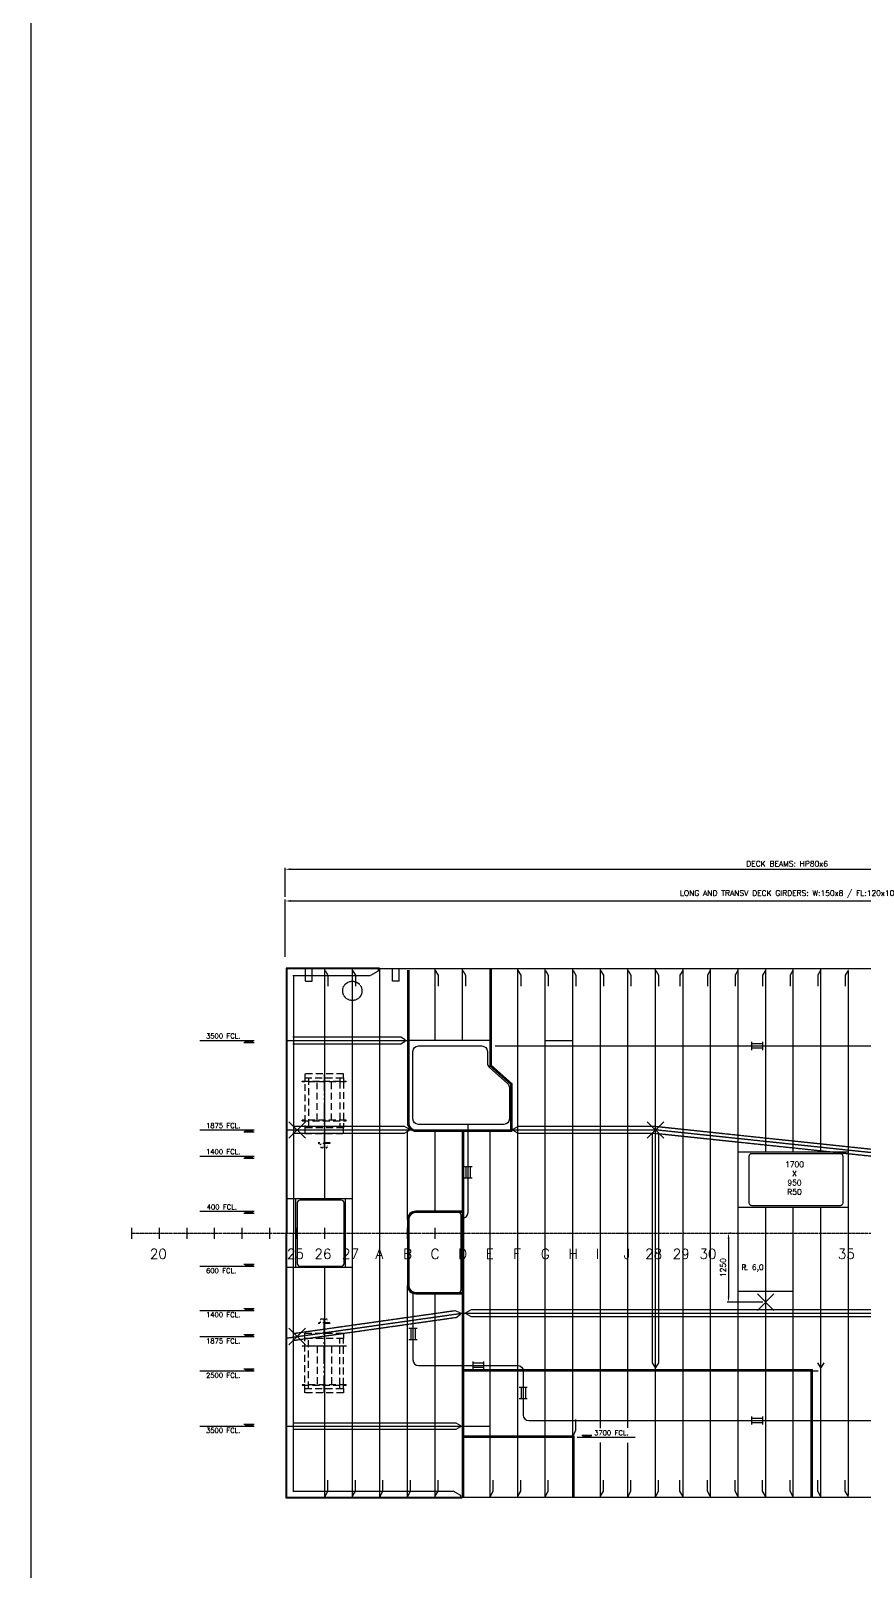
# Model space of a CAD drawing. Extents: x 53504 to 219407, y 25397 to 156081.
# Drawn here: x 78187 to 93291, y 87144 to 115087 of the extents above; entities that cross this region are included whole.
import ezdxf

# ---------------------------------------------------------------- set-up
doc = ezdxf.new("R2010")
doc.units = 0
doc.header["$LTSCALE"] = 250
for name, pattern in [('CENTER', [3, 2.5, -0.25, 0, -0.25]), ('DASHED', [0.75, 0.5, -0.25]), ('JERNB', [2, 1, -1]), ('PHANTOM', [2.1, 1.25, -0.2, 0.125, -0.2, 0.125, -0.2])]:
    doc.linetypes.add(name, pattern=pattern)
doc.layers.get('0').update_dxf_attribs({"linetype": 'CONTINUOUS'})
doc.layers.get('DEFPOINTS').update_dxf_attribs({"linetype": 'CONTINUOUS'})
for name, color, linetype in [('S0CE1', 1, 'CENTER'), ('S0CO1', 1, 'CONTINUOUS'), ('S0CO2', 2, 'CONTINUOUS'), ('S0CO3', 3, 'CONTINUOUS'), ('S0CO5', 4, 'CONTINUOUS'), ('S0DA1', 1, 'DASHED'), ('S0DA3', 3, 'DASHED'), ('S0DIM', 2, 'CONTINUOUS'), ('S0PH1', 1, 'PHANTOM'), ('S0TX2', 2, 'CONTINUOUS'), ('S0TX3', 3, 'CONTINUOUS')]:
    doc.layers.add(name, color=color, linetype=linetype)
doc.styles.add('18', font='romans', dxfattribs={"height": 180})
doc.styles.add('ROMANS', font='romans', dxfattribs={"height": 100})
doc.dimstyles.get("Standard").update_dxf_attribs({"dimscale": 50, "dimtxt": 2, "dimasz": 2, "dimexe": 0.5, "dimexo": 1, "dimgap": 1, "dimtad": 1, "dimdsep": 46, "dimtxsty": 'ROMANS', "dimcen": 1.5, "dimclrd": 1, "dimclre": 1, "dimclrt": 2, "dimazin": 2, "dimtfac": 1, "dimtmove": 2, "dimatfit": 3, "dimfxl": 1, "dimtvp": 100, "dimtolj": 1, "dimarcsym": 0})

# ---------------------------------------------------------------- blocks, each defined once
blk = doc.blocks.new('*X7')
at = {"color": 0}
for p, q in [((13410, 17177), (13450, 17217)), ((13439, 17177), (13479, 17217)), ((13467, 17177), (13507, 17217)), ((13495, 17177), (13535, 17217)), ((13523, 17177), (13563, 17217)), ((13552, 17177), (13592, 17217))]:
    blk.add_line(p, q, dxfattribs=at)
blk = doc.blocks.new('TYKK')
at = {"layer": 'S0CO1'}
for p, q in [((-2.04, 0.82), (2.04, 0.82)), ((-2.04, 0), (2.04, 0))]:
    blk.add_line(p, q, dxfattribs=at)
at = {"layer": 'S0CO1', "xscale": 0.0204, "yscale": 0.0204, "zscale": 0.0204}
blk.add_blockref('*X7', (-275.41, -350.41), dxfattribs=at)
blk = doc.blocks.new('PILL-U')
at = {"layer": 'S0CO2'}
for p, q in [((150, -150), (-150, 150)), ((-150, -150), (150, 150))]:
    blk.add_line(p, q, dxfattribs=at)
blk = doc.blocks.new('SNIP-1')
at = {"color": 0, "linetype": 'PHANTOM'}
blk.add_lwpolyline([(0, 0), (0, -5), (87, -55), (287, -55)], dxfattribs=at)
blk = doc.blocks.new('*D95')
at = {"layer": 'DEFPOINTS', "color": 0, "transparency": 16777216}
for p in [(101021, 99867), (82801, 99317), (101021, 97126)]:
    blk.add_point(p, dxfattribs=at)
at = {"layer": 'S0TX2', "color": 1, "lineweight": -2, "transparency": 16777216}
for p, q in [((82801, 99367), (82801, 99892)), ((82901, 99867), (100921, 99867)), ((101021, 97176), (101021, 99892))]:
    blk.add_line(p, q, dxfattribs=at)
at = {"layer": 'S0TX2', "color": 1, "transparency": 16777216}
for points in [[(82901, 99884), (82901, 99851), (82801, 99867)], [(100921, 99884), (100921, 99851), (101021, 99867)]]:
    blk.add_solid(points, dxfattribs=at)
at = {"layer": 'S0TX2', "color": 2, "transparency": 16777216, "insert": (91911, 99967), "char_height": 100, "attachment_point": 5, "style": 'ROMANS'}
blk.add_mtext('\\A1;DECK BEAMS: HP80x6', dxfattribs=at)
blk = doc.blocks.new('*D96')
at = {"layer": 'DEFPOINTS', "color": 0, "transparency": 16777216}
for p in [(101021, 99292), (82801, 98229), (101021, 98196)]:
    blk.add_point(p, dxfattribs=at)
at = {"layer": 'S0TX2', "color": 1, "lineweight": -2, "transparency": 16777216}
for p, q in [((82801, 98279), (82801, 99317)), ((82901, 99292), (100921, 99292)), ((101021, 98246), (101021, 99317))]:
    blk.add_line(p, q, dxfattribs=at)
at = {"layer": 'S0TX2', "color": 1, "transparency": 16777216}
for points in [[(82901, 99308), (82901, 99275), (82801, 99292)], [(100921, 99308), (100921, 99275), (101021, 99292)]]:
    blk.add_solid(points, dxfattribs=at)
at = {"layer": 'S0TX2', "color": 2, "transparency": 16777216, "insert": (91911, 99418), "char_height": 100, "attachment_point": 5, "style": 'ROMANS'}
blk.add_mtext('\\A1;LONG AND TRANSV DECK GIRDERS: W:150x8 / FL:120x10', dxfattribs=at)
blk = doc.blocks.new('ST10073')
at = {"layer": 'S0CO2'}
for p, q in [((1.49, 4), (-1.49, 4)), ((-1.49, 0), (1.49, 0)), ((-0.79, 4), (-0.79, 0)), ((0.79, 4), (0.79, 0))]:
    blk.add_line(p, q, dxfattribs=at)
blk = doc.blocks.new('PLDIM2')
at = {"layer": 'S0TX2', "style": 'ROMANS'}
for s, p in [('P', (-19, 0)), ('L', (23, 0))]:
    blk.add_text(s, height=100, dxfattribs=at).set_placement(p)
blk.add_attdef('XX.X', (168, -1), '', height=100, dxfattribs=at)
blk = doc.blocks.new('*D92')
at = {"layer": 'DEFPOINTS', "color": 0, "transparency": 16777216}
for p in [(90847, 93261), (90847, 92011), (91521, 92011)]:
    blk.add_point(p, dxfattribs=at)
at = {"layer": 'S0CO1', "color": 1, "lineweight": -2, "transparency": 16777216}
for p, q in [((90847, 93161), (90847, 92111)), ((90897, 93261), (90872, 93261)), ((91471, 92011), (90822, 92011))]:
    blk.add_line(p, q, dxfattribs=at)
at = {"layer": 'S0CO1', "color": 1, "transparency": 16777216}
for points in [[(90831, 93161), (90864, 93161), (90847, 93261)], [(90831, 92111), (90864, 92111), (90847, 92011)]]:
    blk.add_solid(points, dxfattribs=at)
at = {"layer": 'S0CO1', "color": 2, "transparency": 16777216, "insert": (90747, 92636), "char_height": 100, "attachment_point": 5, "rotation": 90, "style": 'ROMANS'}
blk.add_mtext('\\A1;1250', dxfattribs=at)
blk = doc.blocks.new('bb vinsj')
at = {"color": 0, "linetype": 'ByBlock'}
for p, q in [((232, 3347), (58, 2379)), ((283, 3261), (123, 2368)), ((157, 3214), (158, 3222)), ((944, 3072), (157, 3214)), ((158, 3222), (946, 3080)), ((218, 3273), (208, 3213)), ((232, 3347), (218, 3273)), ((218, 3273), (907, 3149)), ((921, 3223), (232, 3347)), ((263, 3265), (283, 3261)), ((299, 2477), (423, 3166)), ((555, 2431), (679, 3120)), ((831, 3093), (683, 2267)), ((895, 3081), (747, 2255)), ((843, 3161), (833, 3101)), ((907, 3149), (897, 3089)), ((907, 3149), (921, 3223)), ((944, 3072), (946, 3080)), ((32, 2517), (33, 2525)), ((32, 2517), (819, 2375)), ((820, 2383), (33, 2525)), ((819, 2375), (820, 2383)), ((463, 2032), (246, 2071)), ((253, 2054), (256, 2069)), ((450, 2019), (253, 2054)), ((274, 1987), (280, 1986)), ((280, 1986), (279, 1977)), ((279, 1976), (295, 1973)), ((282, 2030), (282, 2030)), ((288, 2048), (285, 2031)), ((297, 1980), (296, 1974)), ((320, 1966), (320, 1967)), ((368, 1976), (373, 1975)), ((374, 1970), (372, 1959)), ((373, 1958), (388, 1955)), ((392, 1967), (390, 1956)), ((416, 2025), (416, 2025)), ((453, 2034), (450, 2019))]:
    blk.add_line(p, q, dxfattribs=at)
at = {"color": 0, "linetype": 'PHANTOM'}
blk.add_line((576, 3285), (338, 1961), dxfattribs=at)
at = {"color": 0, "linetype": 'ByBlock'}
blk.add_lwpolyline([(58, 2379), (40, 2281), (729, 2157), (747, 2255)], close=True, dxfattribs=at)
for points, const_width in [([(246, 2071, 0.414214), (243, 2075), (130, 2095, -0.39896), (126, 2101), (130, 2132), (128, 2135), (131, 2150), (142, 2212), (145, 2215, 0.159892), (147, 2219), (155, 2260)], 0.1), ([(288, 2048), (285, 2031), (282, 2030), (282, 2030), (274, 1987), (280, 1986), (280, 1986), (279, 1977), (279, 1976), (295, 1973), (296, 1974), (297, 1980), (300, 1979, -0.196268), (306, 1975, 0.196263), (318, 1968), (320, 1967, 0.428583), (322, 1964), (338, 1961), (354, 1958, 0.414213), (357, 1961), (359, 1968), (362, 1973, -0.197459), (368, 1976), (373, 1975), (373, 1971), (373, 1970), (374, 1970), (372, 1959), (373, 1958), (388, 1955), (390, 1956), (392, 1967), (393, 1968), (404, 2016, -0.404027), (407, 2019), (411, 2018, 0.404025), (415, 2020), (416, 2025)], 1), ([(463, 2032, -0.414214), (466, 2035), (580, 2014, 0.39896), (586, 2018), (593, 2049), (596, 2051), (598, 2066), (609, 2128), (607, 2132, -0.159892), (607, 2136), (614, 2178)], 0.1)]:
    blk.add_lwpolyline(points, format="xyb", dxfattribs=dict(at, const_width=const_width))
at = {"color": 0, "linetype": 'ByBlock', "const_width": 0.1}
for points in [[(246, 2071), (268, 2067)], [(463, 2032), (441, 2036)]]:
    blk.add_lwpolyline(points, dxfattribs=at)
at = {"color": 0, "linetype": 'ByBlock'}
for centre, radius, start, end in [((280, 1977), 1, 169.8054, 259.8054), ((283, 2033), 3, 259.8054, 307.9951), ((286, 2028), 3, 109.1929, 127.9951), ((295, 1974), 1, 259.8054, 349.8054), ((298, 1969), 10, 35.39, 79.8054), ((321, 1985), 18, 215.3899, 259.8054), ((315, 1970), 1, 169.8054, 259.8054), ((323, 1967), 3, 199.8052, 259.8054), ((373, 1959), 1, 169.8054, 259.8054), ((374, 1971), 1, 171.8062, 259.8054), ((389, 1956), 1, 259.8054, 349.8054), ((392, 1968), 1, 259.8054, 347.8047)]:
    blk.add_arc(centre, radius, start, end, dxfattribs=at)

msp = doc.modelspace()

# ---------------------------------------------------------------- linework, layer by layer
at = {"layer": 'S0CE1', "color": 0, "ltscale": 0.1}
msp.add_line((80022.331, 93260.869), (106666.543, 93261.218), dxfattribs=at)
at = {"layer": 'S0CO1', "color": 6}
msp.add_line((78186.515, 153661.231), (78186.515, 56596.307), dxfattribs=at)
at = {"layer": 'S0CO1', "color": 0}
for p, q in [((86610.97, 96660.715), (97021.131, 96660.715)), ((86021.131, 88460.718), (86021.131, 95111.718)), ((86045.131, 88460.718), (86045.131, 95111.718)), ((86121.131, 93635.718), (86121.131, 95235.718)), ((86021.131, 93536.675), (85996.131, 93536.675)), ((86045.131, 90784.715), (92371.131, 90784.715)), ((86045.131, 90760.715), (92347.131, 90760.715)), ((92347.131, 88472.576), (92347.131, 90760.715)), ((92371.131, 88472.576), (92371.131, 90784.715)), ((86045.131, 89584.718), (88045.131, 89584.718)), ((86045.131, 89560.718), (88021.131, 89560.718)), ((88021.131, 88460.718), (88021.131, 89560.718)), ((88045.131, 88460.718), (88045.131, 89584.718))]:
    msp.add_line(p, q, dxfattribs=at)
at = {"layer": 'S0CO1', "color": 0, "linetype": 'JERNB', "ltscale": 0.02}
msp.add_line((86033.131, 88460.718), (86033.131, 95111.718), dxfattribs=at)
at = {"layer": 'S0CO1', "color": 0, "linetype": 'Continuous'}
for p, q in [((83021.131, 93160.718), (83021.131, 93360.718)), ((84021.131, 93160.718), (84021.131, 93360.718)), ((84521.131, 93160.718), (84521.131, 93360.718)), ((85021.131, 93160.718), (85021.131, 93360.718))]:
    msp.add_line(p, q, dxfattribs=at)
at = {"layer": 'S0CO1', "color": 0, "linetype": 'JERNB'}
for p, q in [((86045.131, 90772.715), (92359.131, 90772.715)), ((92359.131, 88472.576), (92359.131, 90772.715)), ((86045.131, 89572.718), (88033.131, 89572.718)), ((88033.131, 88460.718), (88033.131, 89572.718))]:
    msp.add_line(p, q, dxfattribs=at)
at = {"layer": 'S0CO1', "color": 0, "flags": 128}
for points in [[(84514.398, 98070.718), (82821.131, 98070.718), (82821.131, 93260.718)], [(84521.131, 98060.718), (82831.131, 98060.718), (82831.131, 93260.718)], [(86014.521, 88450.718), (82821.131, 88450.718), (82821.131, 93260.718)], [(86021.131, 88460.718), (82831.131, 88460.718), (82831.131, 93260.718)]]:
    msp.add_lwpolyline(points, dxfattribs=at)
for points in [[(85021.131, 98036.718), (85021.131, 95261.718, 0.414213562), (85171.131, 95111.718), (86920.131, 95111.718)], [(85045.131, 98036.718), (85045.131, 95261.718, 0.414213562), (85171.131, 95135.718), (86920.131, 95135.718)], [(86021.131, 93660.675), (85171.131, 93660.675, 0.414213562), (85021.131, 93510.675), (85021.131, 92310.76, 0.414213562), (85171.131, 92160.76), (86021.131, 92160.76)], [(86021.131, 93636.675), (85171.131, 93636.675, 0.414213562), (85045.131, 93510.675), (85045.131, 92310.76, 0.414213562), (85171.131, 92184.76), (86021.131, 92184.76)]]:
    msp.add_lwpolyline(points, format="xyb", dxfattribs=at)
at = {"layer": 'S0CO1', "color": 0, "linetype": 'JERNB', "ltscale": 0.02, "flags": 128}
for points in [[(85033.131, 98036.718), (85033.131, 95261.718, 0.414213562), (85171.131, 95123.718), (86920.131, 95123.718)], [(86021.131, 93648.675), (85171.131, 93648.675, 0.414213562), (85033.131, 93510.675), (85033.131, 92310.76, 0.414213562), (85171.131, 92172.76), (86021.131, 92172.76)]]:
    msp.add_lwpolyline(points, format="xyb", dxfattribs=at)
at = {"layer": 'S0CO1', "color": 0}
for points in [[(86896.131, 95135.718), (86896.131, 95959.112), (86521.131, 96294.249), (86521.131, 98060.718)], [(86920.131, 95135.718), (86920.131, 95969.851), (86545.131, 96304.988), (86545.131, 98060.718)]]:
    msp.add_lwpolyline(points, dxfattribs=at)
at = {"layer": 'S0CO1', "color": 0, "linetype": 'JERNB', "ltscale": 0.02}
msp.add_lwpolyline([(86908.131, 95135.718), (86908.131, 95964.481), (86533.131, 96299.619), (86533.131, 98060.718)], dxfattribs=at)
at = {"layer": 'S0CO1', "color": 0}
for points in [[(85221.131, 96660.76), (86371.131, 96660.76, -0.414213562), (86471.131, 96560.76), (86471.131, 96350.151, 0.213527489), (86504.494, 96275.588), (86837.767, 95977.743, -0.213527489), (86871.131, 95903.18), (86871.131, 95335.718, -0.414213562), (86771.131, 95235.718), (85221.131, 95235.718, -0.414213562), (85121.131, 95335.718), (85121.131, 96560.76, -0.414213562)], [(91271.128, 94710.718), (92871.131, 94710.718, -0.414213562), (92921.131, 94660.718), (92921.131, 93810.718, -0.414213562), (92871.131, 93760.718), (91271.128, 93760.718, -0.414213562), (91221.128, 93810.718), (91221.128, 94660.718, -0.414213562)], [(83821.131, 92660.718, 0.414213562), (83871.131, 92710.718), (83871.131, 93810.718, 0.414213562), (83821.131, 93860.718), (83071.131, 93860.718, 0.414213562), (83021.131, 93810.718), (83021.131, 92710.718, 0.414213562), (83071.131, 92660.718)], [(85996.131, 92235.718), (85996.131, 93585.718, 0.414213562), (85946.131, 93635.718), (85146.131, 93635.718, 0.414213562), (85046.131, 93535.718), (85046.131, 92285.718, 0.414213562), (85146.131, 92185.718), (85946.131, 92185.718, 0.414213562)]]:
    msp.add_lwpolyline(points, format="xyb", close=True, dxfattribs=at)
msp.add_lwpolyline([(85121.131, 92188.893), (85121.131, 90960.755, 0.414213562), (85221.131, 90860.755), (87021.131, 90860.755, -0.414213562), (87121.131, 90760.755), (87121.131, 89960.715, 0.414213562), (87221.131, 89860.715), (97021.131, 89860.715, 0.414213562), (97121.131, 89960.715), (97121.131, 92810.718)], format="xyb", dxfattribs=at)
msp.add_arc((86021.131, 93636.675), 100, 270, 0.0000932, dxfattribs=at)
at = {"layer": 'S0CO3', "color": 0}
for p, q in [((83169.131, 97835.718), (83169.131, 98060.718)), ((83169.131, 97835.718), (83293.131, 97835.718)), ((83293.131, 97835.718), (83293.131, 98060.718)), ((84749.131, 97835.718), (84749.131, 98060.718)), ((84873.131, 97835.718), (84749.131, 97835.718)), ((84873.131, 97835.718), (84873.131, 98060.718))]:
    msp.add_line(p, q, dxfattribs=at)
at = {"layer": 'S0CO5', "color": 0, "flags": 128}
for points in [[(95025.541, 98060.718), (84521.131, 98060.718)], [(95025.541, 88460.718), (86021.131, 88460.718)]]:
    msp.add_lwpolyline(points, dxfattribs=at)
at = {"layer": 'S0DA1', "color": 0, "ltscale": 0.02}
for p, q in [((83521.131, 93885.718), (83521.131, 98060.718)), ((84021.131, 93260.718), (84021.131, 98060.718)), ((84521.131, 93260.718), (84521.131, 98060.718)), ((85521.131, 96760.715), (85521.131, 98060.718)), ((86021.131, 96760.715), (86021.131, 98060.718)), ((87021.131, 88460.718), (87021.131, 98060.718)), ((87521.131, 88460.718), (87521.131, 98060.718)), ((88021.131, 89584.718), (88021.131, 98060.718)), ((88521.131, 89725.133), (88521.131, 98060.718)), ((89021.131, 89730.62), (89021.131, 98060.718)), ((89521.131, 95135.715), (89521.131, 98060.718)), ((90021.131, 88460.718), (90021.131, 98060.718)), ((90521.131, 88460.718), (90521.131, 98060.718)), ((91021.131, 88460.718), (91021.131, 98060.718)), ((91521.131, 94735.718), (91521.131, 98060.718)), ((92021.131, 94735.718), (92021.131, 98060.718)), ((92521.131, 94735.718), (92521.131, 98060.718)), ((93021.131, 88504.292), (93021.131, 98017.143)), ((86521.131, 96760.715), (85045.131, 96760.715)), ((87521.131, 96760.715), (88021.131, 96760.715)), ((85021.131, 93510.675), (85021.131, 95135.718)), ((85521.131, 93660.675), (85521.131, 95135.718)), ((86521.131, 88460.718), (86521.131, 95135.718)), ((91021.131, 94735.718), (93021.131, 94735.718)), ((84021.131, 93885.718), (82831.131, 93885.718)), ((82996.131, 92635.718), (82996.131, 93885.718)), ((83896.131, 92635.718), (83896.131, 93885.718)), ((91021.131, 93735.718), (93021.131, 93735.718)), ((91521.131, 88460.718), (91521.131, 93735.718)), ((92021.131, 88460.718), (92021.131, 93735.718)), ((92521.131, 88460.718), (92521.131, 93735.718)), ((84021.131, 88460.718), (84021.131, 93260.718)), ((84521.131, 88460.718), (84521.131, 93260.718)), ((84021.131, 92635.718), (82831.131, 92635.718)), ((83521.131, 88460.718), (83521.131, 92635.718)), ((85021.131, 88460.718), (85021.131, 92310.76)), ((85521.131, 88460.718), (85521.131, 92160.76)), ((91021.131, 92210.718), (92021.131, 92210.718)), ((89521.131, 88460.718), (89521.131, 90760.715)), ((86021.131, 89760.718), (86521.131, 89760.718)), ((88521.131, 88460.718), (88521.131, 89464.495)), ((89021.131, 88460.718), (89021.131, 89453.521))]:
    msp.add_line(p, q, dxfattribs=at)
at = {"layer": 'S0DA1', "color": 0}
msp.add_line((92347.131, 90760.715), (92521.131, 90760.715), dxfattribs=at)
at = {"layer": 'S0DA1', "color": 0, "ltscale": 0.02}
msp.add_circle((84021.131, 97660.718), 175, dxfattribs=at)
at = {"layer": 'S0DA3', "color": 0, "ltscale": 0.02}
for p, q in [((82821.131, 96760.718), (85021.131, 96760.718)), ((82821.131, 95135.718), (85089.743, 95135.718)), ((86896.131, 95135.718), (89521.131, 95135.715)), ((94021.131, 94660.718), (89521.131, 95135.718)), ((89521.131, 90784.715), (89521.131, 95135.715)), ((82831.131, 91358.801), (86021.131, 91810.718)), ((86045.131, 91810.718), (103885.009, 91810.718)), ((82821.131, 89760.718), (86021.131, 89760.718))]:
    msp.add_line(p, q, dxfattribs=at)
at = {"layer": 'S0DIM', "color": 0}
for p, q in [((81256.597, 96760.718), (82236.651, 96760.718)), ((81256.597, 95135.718), (82236.651, 95135.718)), ((81256.597, 94660.718), (82236.651, 94660.718)), ((81256.597, 93660.718), (82236.651, 93660.718)), ((81256.597, 92660.76), (82236.651, 92660.76)), ((81256.597, 91860.718), (82236.651, 91860.718)), ((81256.597, 91385.718), (82236.651, 91385.718)), ((81256.597, 90760.718), (82236.651, 90760.718)), ((81256.597, 89760.718), (82236.651, 89760.718)), ((88099.332, 89560.718), (89153.667, 89560.718))]:
    msp.add_line(p, q, dxfattribs=at)
at = {"layer": 'S0PH1', "color": 0, "ltscale": 0.02}
for p, q in [((82941.131, 97940.718), (84353.548, 97940.718)), ((82951.131, 97940.718), (82951.131, 93260.718)), ((82951.131, 88580.718), (82951.131, 93260.718)), ((82941.131, 88580.718), (85853.548, 88580.718))]:
    msp.add_line(p, q, dxfattribs=at)
at = {"layer": 'S0PH1', "color": 0}
for points in [[(84491.131, 98060.718), (84491.131, 98020.718), (84352.567, 97940.718)], [(84898.597, 96700.718), (84980.87, 96748.218), (84980.87, 96773.218), (84898.597, 96820.718)], [(84967.209, 95075.718), (85049.482, 95123.218), (85049.482, 95148.218), (84967.209, 95195.718)], [(87021.066, 95075.72), (86938.793, 95123.22), (86938.793, 95148.22), (87021.066, 95195.72)], [(85905.847, 91733.787), (85980.643, 91792.357), (85977.137, 91817.11), (85889.015, 91852.6)], [(86170.066, 91750.718), (86087.793, 91798.218), (86087.793, 91823.218), (86170.066, 91870.718)], [(89461.131, 90909.65), (89508.631, 90827.378), (89533.631, 90827.378), (89581.131, 90909.65)], [(92461.131, 90909.65), (92508.631, 90827.378), (92533.631, 90827.378), (92581.131, 90909.65)], [(85898.597, 89820.718), (85980.87, 89773.218), (85980.87, 89748.218), (85898.597, 89700.718)], [(85991.131, 88460.718), (85991.131, 88500.718), (85852.567, 88580.718)]]:
    msp.add_lwpolyline(points, dxfattribs=at)
at = {"layer": 'S0PH1', "color": 0, "ltscale": 0.02}
for points in [[(84898.597, 96820.718), (82941.131, 96820.718)], [(82941.131, 96700.718), (84898.597, 96700.718)], [(84967.209, 95195.718), (82941.131, 95195.718)], [(82941.131, 95075.718), (84967.209, 95075.718)], [(93903.184, 94733.501), (89524.289, 95195.718), (87021.066, 95195.72)], [(87021.066, 95075.72), (89517.973, 95075.718), (93890.588, 94614.164)], [(89461.131, 95075.718), (89461.131, 90909.65)], [(89581.131, 90909.65), (89581.131, 95069.051)], [(85889.015, 91852.6), (82951.131, 91436.4)], [(82951.131, 91315.202), (85905.847, 91733.787)], [(100872.196, 91870.718), (86170.066, 91870.718)], [(86170.066, 91750.718), (100872.196, 91750.718)], [(82941.131, 89820.718), (85898.597, 89820.718)], [(85898.597, 89700.718), (82941.131, 89700.718)]]:
    msp.add_lwpolyline(points, dxfattribs=at)
at = {"layer": 'S0TX2', "color": 0}
for p, q in [((80022.331, 93160.718), (80022.331, 93360.718)), ((80522.331, 93160.718), (80522.331, 93360.718)), ((81022.331, 93160.718), (81022.331, 93360.718)), ((81522.331, 93160.718), (81522.331, 93360.718)), ((82022.331, 93160.718), (82022.331, 93360.718)), ((82522.331, 93160.718), (82522.331, 93360.718)), ((83022.331, 93160.718), (83022.331, 93360.718)), ((83522.331, 93160.718), (83522.331, 93360.718)), ((84022.331, 93160.718), (84022.331, 93360.718)), ((84522.331, 93160.718), (84522.331, 93360.718)), ((85022.331, 93160.718), (85022.331, 93360.718)), ((85522.331, 93160.718), (85522.331, 93360.718)), ((86022.331, 93160.718), (86022.331, 93360.718)), ((86522.331, 93160.718), (86522.331, 93360.718)), ((87022.331, 93160.718), (87022.331, 93360.718)), ((87522.331, 93160.718), (87522.331, 93360.718)), ((88022.331, 93160.718), (88022.331, 93360.718)), ((88522.331, 93160.718), (88522.331, 93360.718)), ((89022.331, 93160.718), (89022.331, 93360.718)), ((89522.331, 93160.718), (89522.331, 93360.718)), ((90022.331, 93160.718), (90022.331, 93360.718)), ((90522.331, 93160.718), (90522.331, 93360.718)), ((91022.331, 93160.718), (91022.331, 93360.718)), ((91522.331, 93160.718), (91522.331, 93360.718)), ((92022.331, 93160.718), (92022.331, 93360.718)), ((92522.331, 93160.718), (92522.331, 93360.718)), ((93022.331, 93160.718), (93022.331, 93360.718))]:
    msp.add_line(p, q, dxfattribs=at)

# ---------------------------------------------------------------- block references
at = {"layer": 'S0CO1', "color": 0, "xscale": -1}
for name, p, rotation in [('SNIP-1', (83521.131, 98030.703), 90), ('SNIP-1', (84021.131, 98030.703), 90), ('SNIP-1', (85521.131, 98030.703), 90), ('SNIP-1', (86021.131, 98030.703), 90), ('SNIP-1', (87021.131, 98030.703), 90), ('SNIP-1', (87521.131, 98030.703), 90), ('SNIP-1', (88021.131, 98030.703), 90), ('SNIP-1', (88521.131, 98030.703), 90), ('SNIP-1', (89021.131, 98030.703), 90), ('SNIP-1', (89521.131, 98030.703), 90), ('PILL-U', (83021.131, 91385.718), 180), ('SNIP-1', (90021.131, 88490.732), 270), ('SNIP-1', (90521.131, 88490.732), 270), ('SNIP-1', (91021.131, 88490.732), 270), ('SNIP-1', (91521.131, 88490.732), 270), ('SNIP-1', (92021.131, 88490.732), 270), ('SNIP-1', (92521.131, 88490.732), 270), ('SNIP-1', (93021.131, 88490.732), 270)]:
    msp.add_blockref(name, p, dxfattribs=dict(at, rotation=rotation))
at = {"layer": 'S0CO1', "color": 0}
for p, rotation in [((90021.131, 98030.703), 270), ((90521.131, 98030.703), 270), ((91021.131, 98030.703), 270), ((91521.131, 98030.703), 270), ((92021.131, 98030.703), 270), ((92521.131, 98030.703), 270), ((93021.131, 98030.703), 270), ((88021.131, 89590.732), 90), ((83521.131, 88490.732), 90), ((84021.131, 88490.732), 90), ((84521.131, 88490.732), 90), ((85021.131, 88490.732), 90), ((85521.131, 88490.732), 90), ((86521.131, 88490.732), 90), ((87021.131, 88490.732), 90), ((87521.131, 88490.732), 90), ((88521.131, 88490.732), 90), ((89021.131, 88490.732), 90), ((89521.131, 88490.732), 90)]:
    msp.add_blockref('SNIP-1', p, dxfattribs=dict(at, rotation=rotation))
at = {"layer": 'S0CO1', "color": 0, "xscale": 50, "yscale": 50, "zscale": 50, "rotation": 270}
for p in [(91266.649, 96660.715), (86206.303, 90860.755), (91266.649, 89860.715)]:
    msp.add_blockref('ST10073', p, dxfattribs=at)
at = {"layer": 'S0CO1', "color": 0}
for p in [(83021.131, 95135.718), (89521.131, 95135.718), (91521.131, 92010.718)]:
    msp.add_blockref('PILL-U', p, dxfattribs=at)
at = {"layer": 'S0CO1', "color": 0, "xscale": 50, "yscale": 50, "zscale": 50}
for p in [(86121.131, 94268.934), (85121.131, 91331.285), (87121.131, 90258.651)]:
    msp.add_blockref('ST10073', p, dxfattribs=at)
at = {"layer": 'S0CO1', "color": 0}
msp.add_blockref('PLDIM2', (91102.615, 92594.4), dxfattribs=at).add_auto_attribs({'XX.X': '6,0'})
at = {"layer": 'S0DA1', "color": 0, "rotation": 10.19000000000001}
msp.add_blockref('bb vinsj', (83524.435, 92819.836), dxfattribs=at)
at = {"layer": 'S0DA1', "color": 0, "xscale": -1, "rotation": 169.81}
msp.add_blockref('bb vinsj', (83524.435, 93701.599), dxfattribs=at)
at = {"layer": 'S0DIM', "color": 0, "xscale": 45, "yscale": 45, "zscale": 45}
for p in [(82144.851, 96723.998), (82144.851, 95098.998), (82144.851, 94623.998), (82144.851, 93623.998)]:
    msp.add_blockref('TYKK', p, dxfattribs=at)
at = {"layer": 'S0DIM', "color": 0, "xscale": -45, "yscale": 45, "zscale": 45, "rotation": 180}
for p in [(82144.851, 92697.48), (82144.851, 91897.438), (82144.851, 91422.438), (82144.851, 90797.438), (82144.851, 89797.438), (88275.95, 89597.438)]:
    msp.add_blockref('TYKK', p, dxfattribs=at)

# ---------------------------------------------------------------- texts
at = {"layer": 'S0DIM', "color": 0, "style": 'ROMANS'}
for s, p in [('3500 FCL.', (81366.764, 96795.416)), ('1875 FCL.', (81366.764, 95170.416)), ('1400 FCL.', (81366.764, 94695.416)), ('400 FCL.', (81378.657, 93690.468)), ('600 FCL.', (81366.764, 92536.061)), ('1400 FCL.', (81366.764, 91736.019)), ('1875 FCL.', (81366.764, 91261.019)), ('2500 FCL.', (81366.764, 90636.019)), ('3500 FCL.', (81366.764, 89636.019)), ('3700 FCL.', (88408.913, 89592.344))]:
    msp.add_text(s, height=90, dxfattribs=at).set_placement(p)
at = {"layer": 'S0TX2', "color": 0, "style": '18'}
for s, p in [('20', (80346.894, 92796.5)), ('25', (82833.21, 92796.5)), ('26', (83333.21, 92796.5)), ('27', (83833.21, 92796.5)), ('28', (89333.21, 92796.5)), ('29', (89833.21, 92796.5)), ('30', (90319.526, 92796.5)), ('35', (92830.144, 92796.5))]:
    msp.add_text(s, height=180, dxfattribs=at).set_placement(p)
at = {"layer": 'S0TX2', "color": 0, "insert": (92044.588, 94561.586), "char_height": 100, "width": 647.45811, "attachment_point": 2, "style": 'ROMANS'}
msp.add_mtext('1700\\PX\\P950\\PR50', dxfattribs=at)
at = {"layer": 'S0TX3', "color": 0, "style": '18'}
for s, p in [('A', (84441.578, 92796.5)), ('B', (84941.578, 92796.5)), ('C', (85441.578, 92796.5)), ('D', (85941.578, 92796.5)), ('E', (86441.578, 92796.5)), ('F', (86941.578, 92796.5)), ('G', (87441.578, 92796.5)), ('H', (87941.578, 92796.5)), ('I', (88441.578, 92796.5)), ('J', (88941.578, 92796.5))]:
    msp.add_text(s, height=180, dxfattribs=at).set_placement(p)

# ---------------------------------------------------------------- dimensions: what is measured, and where the dimension line sits
at = {"layer": 'S0CO1', "color": 0}
dim = msp.add_linear_dim(base=(90847.328, 92010.718), p1=(90847.328, 93260.718), p2=(91521.131, 92010.718), angle=90, dimstyle='STANDARD', dxfattribs=at)
dim.commit()
dim.dimension.update_dxf_attribs({"geometry": '*D92', "text_midpoint": (90747.328, 92635.718)})
at = {"layer": 'S0TX2', "color": 0}
for base, p1, p2, text, picture, middle in [((101021.131, 99867.187), (82800.76, 99316.679), (101021.131, 97125.834), 'DECK BEAMS: HP80x6', '*D95', (91910.945, 99967.187)), ((101021.131, 99291.679), (82800.76, 98228.771), (101021.131, 98195.524), 'LONG AND TRANSV DECK GIRDERS: W:150x8 / FL:120x10', '*D96', (91910.945, 99417.87))]:
    dim = msp.add_linear_dim(base=base, p1=p1, p2=p2, text=text, dimstyle='STANDARD', dxfattribs=at)
    dim.commit()
    dim.dimension.update_dxf_attribs({"geometry": picture, "text_midpoint": middle})

doc.saveas('drawing.dxf')
